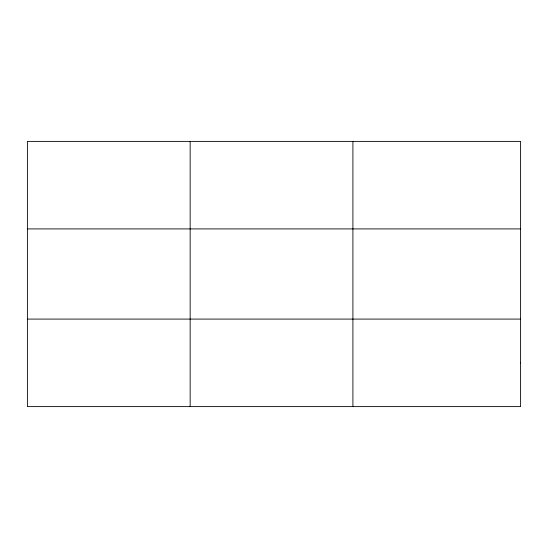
<?xml version="1.0" encoding="UTF-8"?>
<svg xmlns="http://www.w3.org/2000/svg" width="548" height="548" viewBox="0 0 548 548"><rect width="100%" height="100%" fill="white"/><g stroke="black" fill="none" stroke-linecap="round" stroke-linejoin="round"><path stroke-width="0.82" d="M190.156 141.391L190.156 406.609M352.912 141.391L352.912 406.609M27.4 228.913L520.6 228.913M27.4 319.087L520.6 319.087M520.6 362.851L520.6 406.609L27.4 406.609L27.4 141.391L520.6 141.391L520.6 362.851"/></g></svg>
